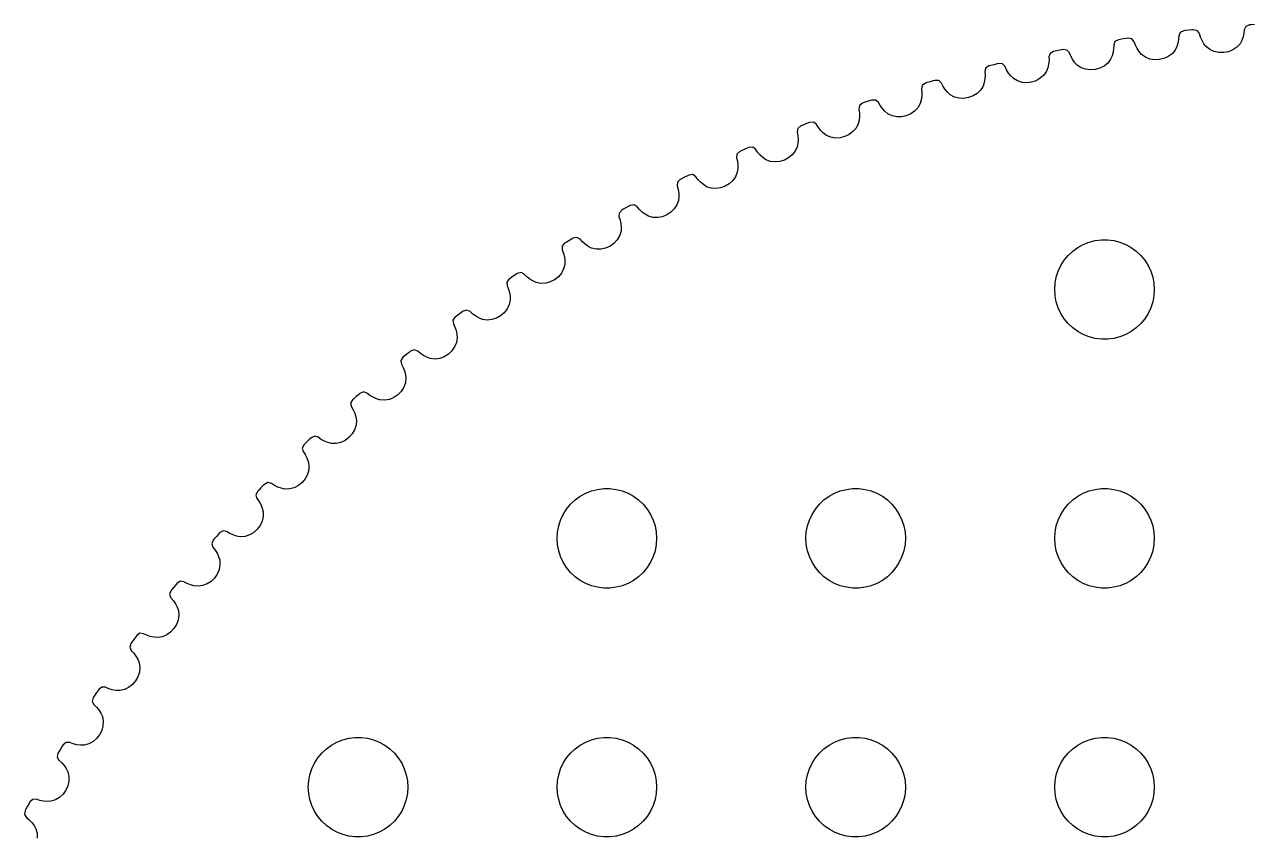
# Model space of a CAD drawing. Header units: metres. Extents: x -46 to 46, y 64 to 266.
# Drawn here: x -40.05 to -3.04, y 240.99 to 265.49 of the extents above; entities that cross this region are included whole.
import ezdxf

# ---------------------------------------------------------------- set-up
doc = ezdxf.new("R2010")
doc.units = ezdxf.units.M

msp = doc.modelspace()

# ---------------------------------------------------------------- linework, layer by layer
for p, q in [((-3.23691, 265.428), (-3.28491, 265.33)), ((-3.1282, 265.475), (-3.23691, 265.428)), ((-3.08046, 265.478), (-3.1282, 265.475)), ((-2.98123, 265.485), (-3.08046, 265.478)), ((-7.07971, 265.029), (-7.18393, 264.973)), ((-7.03244, 265.037), (-7.07971, 265.029)), ((-6.93417, 265.052), (-7.03244, 265.037)), ((-6.83588, 265.067), (-6.93417, 265.052)), ((-6.78856, 265.074), (-6.83588, 265.067)), ((-6.67215, 265.052), (-6.78856, 265.074)), ((-6.60425, 264.967), (-6.67215, 265.052)), ((-5.26714, 265.034), (-5.28867, 264.926)), ((-5.25906, 265.144), (-5.26714, 265.034)), ((-5.21538, 265.244), (-5.25906, 265.144)), ((-5.10883, 265.295), (-5.21538, 265.244)), ((-5.06128, 265.301), (-5.10883, 265.295)), ((-4.96243, 265.312), (-5.06128, 265.301)), ((-4.86357, 265.322), (-4.96243, 265.312)), ((-4.81598, 265.327), (-4.86357, 265.322)), ((-4.70065, 265.3), (-4.81598, 265.327)), ((-4.63652, 265.212), (-4.70065, 265.3)), ((-4.60483, 265.107), (-4.63652, 265.212)), ((-4.56023, 265.005), (-4.60483, 265.107)), ((-3.32401, 265.114), (-3.36324, 265.009)), ((-3.29776, 265.221), (-3.32401, 265.114)), ((-3.28491, 265.33), (-3.29776, 265.221)), ((-9.03714, 264.678), (-9.13879, 264.617)), ((-8.99023, 264.687), (-9.03714, 264.678)), ((-8.89272, 264.707), (-8.99023, 264.687)), ((-8.79517, 264.726), (-8.89272, 264.707)), ((-8.7482, 264.735), (-8.79517, 264.726)), ((-8.63095, 264.718), (-8.7482, 264.735)), ((-8.55939, 264.636), (-8.63095, 264.718)), ((-7.24327, 264.652), (-7.27324, 264.545)), ((-7.22647, 264.761), (-7.24327, 264.652)), ((-7.22322, 264.872), (-7.22647, 264.761)), ((-7.18393, 264.973), (-7.22322, 264.872)), ((-6.56796, 264.863), (-6.60425, 264.967)), ((-6.519, 264.764), (-6.56796, 264.863)), ((-6.45807, 264.67), (-6.519, 264.764)), ((-6.38586, 264.583), (-6.45807, 264.67)), ((-5.37062, 264.717), (-5.46286, 264.606)), ((-5.3233, 264.82), (-5.37062, 264.717)), ((-5.28867, 264.926), (-5.3233, 264.82)), ((-4.50343, 264.909), (-4.56023, 265.005)), ((-4.4351, 264.819), (-4.50343, 264.909)), ((-4.32121, 264.731), (-4.4351, 264.819)), ((-4.19102, 264.672), (-4.32121, 264.731)), ((-4.05048, 264.642), (-4.19102, 264.672)), ((-3.90547, 264.64), (-4.05048, 264.642)), ((-3.76299, 264.667), (-3.90547, 264.64)), ((-3.62987, 264.721), (-3.76299, 264.667)), ((-3.51196, 264.802), (-3.62987, 264.721)), ((-3.41499, 264.908), (-3.51196, 264.802)), ((-3.36324, 265.009), (-3.41499, 264.908)), ((-10.8343, 264.276), (-10.9309, 264.253)), ((-10.7377, 264.3), (-10.8343, 264.276)), ((-10.6912, 264.311), (-10.7377, 264.3)), ((-10.5733, 264.299), (-10.6912, 264.311)), ((-10.4982, 264.22), (-10.5733, 264.299)), ((-9.18408, 264.294), (-9.20934, 264.185)), ((-9.17207, 264.404), (-9.18408, 264.294)), ((-9.13879, 264.617), (-9.17361, 264.514)), ((-9.17361, 264.514), (-9.17207, 264.404)), ((-8.5186, 264.534), (-8.55939, 264.636)), ((-8.46536, 264.437), (-8.5186, 264.534)), ((-8.40041, 264.346), (-8.46536, 264.437)), ((-8.32446, 264.262), (-8.40041, 264.346)), ((-7.40337, 264.326), (-7.51378, 264.235)), ((-7.31601, 264.44), (-7.40337, 264.326)), ((-7.27324, 264.545), (-7.31601, 264.44)), ((-6.26825, 264.5), (-6.38586, 264.583)), ((-6.13562, 264.447), (-6.26825, 264.5)), ((-5.99385, 264.422), (-6.13562, 264.447)), ((-5.84891, 264.427), (-5.99385, 264.422)), ((-5.70773, 264.46), (-5.84891, 264.427)), ((-5.57713, 264.52), (-5.70773, 264.46)), ((-5.46286, 264.606), (-5.57713, 264.52)), ((-11.1002, 263.961), (-11.1074, 263.851)), ((-11.0763, 264.176), (-11.1066, 264.071)), ((-11.1066, 264.071), (-11.1002, 263.961)), ((-10.9774, 264.241), (-11.0763, 264.176)), ((-10.9309, 264.253), (-10.9774, 264.241)), ((-10.453, 264.12), (-10.4982, 264.22)), ((-10.3956, 264.025), (-10.453, 264.12)), ((-10.3268, 263.937), (-10.3956, 264.025)), ((-10.2472, 263.857), (-10.3268, 263.937)), ((-9.32977, 263.961), (-9.43611, 263.865)), ((-9.24748, 264.078), (-9.32977, 263.961)), ((-9.20934, 264.185), (-9.24748, 264.078)), ((-8.20337, 264.185), (-8.32446, 264.262)), ((-8.06853, 264.137), (-8.20337, 264.185)), ((-7.92583, 264.119), (-8.06853, 264.137)), ((-7.78122, 264.13), (-7.92583, 264.119)), ((-7.64162, 264.169), (-7.78122, 264.13)), ((-7.51378, 264.235), (-7.64162, 264.169)), ((-12.9927, 263.651), (-13.0183, 263.545)), ((-13.0183, 263.545), (-13.0072, 263.435)), ((-12.8967, 263.72), (-12.9927, 263.651)), ((-12.8508, 263.734), (-12.8967, 263.72)), ((-12.7553, 263.762), (-12.8508, 263.734)), ((-12.6598, 263.789), (-12.7553, 263.762)), ((-12.6138, 263.803), (-12.6598, 263.789)), ((-12.4955, 263.796), (-12.6138, 263.803)), ((-12.4171, 263.72), (-12.4955, 263.796)), ((-12.3676, 263.622), (-12.4171, 263.72)), ((-12.3061, 263.53), (-12.3676, 263.622)), ((-11.1613, 263.633), (-11.2384, 263.512)), ((-11.1279, 263.741), (-11.1613, 263.633)), ((-11.1074, 263.851), (-11.1279, 263.741)), ((-10.1229, 263.785), (-10.2472, 263.857)), ((-9.98607, 263.743), (-10.1229, 263.785)), ((-9.84271, 263.731), (-9.98607, 263.743)), ((-9.69872, 263.748), (-9.84271, 263.731)), ((-9.56096, 263.793), (-9.69872, 263.748)), ((-9.43611, 263.865), (-9.56096, 263.793)), ((-14.6521, 263.164), (-14.7462, 263.131)), ((-14.5578, 263.195), (-14.6521, 263.164)), ((-14.5125, 263.211), (-14.5578, 263.195)), ((-14.394, 263.209), (-14.5125, 263.211)), ((-14.3123, 263.137), (-14.394, 263.209)), ((-13.0253, 263.214), (-13.054, 263.105)), ((-13.0096, 263.325), (-13.0253, 263.214)), ((-13.0072, 263.435), (-13.0096, 263.325)), ((-12.2334, 263.445), (-12.3061, 263.53)), ((-12.1505, 263.368), (-12.2334, 263.445)), ((-12.0231, 263.301), (-12.1505, 263.368)), ((-11.8846, 263.266), (-12.0231, 263.301)), ((-11.7409, 263.26), (-11.8846, 263.266)), ((-11.5977, 263.283), (-11.7409, 263.26)), ((-11.4621, 263.335), (-11.5977, 263.283)), ((-11.3405, 263.412), (-11.4621, 263.335)), ((-11.2384, 263.512), (-11.3405, 263.412)), ((-14.8843, 263.043), (-14.9053, 262.936)), ((-14.9053, 262.936), (-14.8895, 262.827)), ((-14.8895, 262.827), (-14.887, 262.716)), ((-14.7914, 263.116), (-14.8843, 263.043)), ((-14.7462, 263.131), (-14.7914, 263.116)), ((-14.2585, 263.041), (-14.3123, 263.137)), ((-14.1931, 262.952), (-14.2585, 263.041)), ((-14.1169, 262.87), (-14.1931, 262.952)), ((-14.0306, 262.797), (-14.1169, 262.87)), ((-13.9004, 262.736), (-14.0306, 262.797)), ((-13.3414, 262.793), (-13.4747, 262.736)), ((-13.2233, 262.876), (-13.3414, 262.793)), ((-13.1257, 262.98), (-13.2233, 262.876)), ((-13.054, 263.105), (-13.1257, 262.98)), ((-16.6581, 262.43), (-16.7476, 262.352)), ((-16.6135, 262.447), (-16.6581, 262.43)), ((-16.5209, 262.483), (-16.6135, 262.447)), ((-16.4281, 262.519), (-16.5209, 262.483)), ((-16.3835, 262.536), (-16.4281, 262.519)), ((-16.265, 262.54), (-16.3835, 262.536)), ((-16.1803, 262.472), (-16.265, 262.54)), ((-16.1224, 262.378), (-16.1803, 262.472)), ((-14.9218, 262.494), (-14.988, 262.367)), ((-14.8979, 262.605), (-14.9218, 262.494)), ((-14.887, 262.716), (-14.8979, 262.605)), ((-13.7605, 262.706), (-13.9004, 262.736)), ((-13.6167, 262.707), (-13.7605, 262.706)), ((-13.4747, 262.736), (-13.6167, 262.707)), ((-16.7476, 262.352), (-16.764, 262.245)), ((-16.764, 262.245), (-16.7433, 262.136)), ((-16.7433, 262.136), (-16.7361, 262.026)), ((-16.0531, 262.292), (-16.1224, 262.378)), ((-15.9734, 262.214), (-16.0531, 262.292)), ((-15.884, 262.144), (-15.9734, 262.214)), ((-15.7513, 262.089), (-15.884, 262.144)), ((-15.6102, 262.065), (-15.7513, 262.089)), ((-15.4665, 262.072), (-15.6102, 262.065)), ((-15.326, 262.108), (-15.4665, 262.072)), ((-15.1954, 262.171), (-15.326, 262.108)), ((-15.0809, 262.258), (-15.1954, 262.171)), ((-14.988, 262.367), (-15.0809, 262.258)), ((-18.4492, 261.682), (-18.493, 261.663)), ((-18.3582, 261.722), (-18.4492, 261.682)), ((-18.2672, 261.762), (-18.3582, 261.722)), ((-18.2233, 261.781), (-18.2672, 261.762)), ((-18.1051, 261.79), (-18.2233, 261.781)), ((-18.0175, 261.725), (-18.1051, 261.79)), ((-17.9555, 261.634), (-18.0175, 261.725)), ((-16.7611, 261.803), (-16.8217, 261.673)), ((-16.7421, 261.915), (-16.7611, 261.803)), ((-16.7361, 262.026), (-16.7421, 261.915)), ((-18.5791, 261.582), (-18.5907, 261.473)), ((-18.5907, 261.473), (-18.5654, 261.366)), ((-18.493, 261.663), (-18.5791, 261.582)), ((-18.5654, 261.366), (-18.5533, 261.256)), ((-17.8826, 261.551), (-17.9555, 261.634)), ((-17.7995, 261.477), (-17.8826, 261.551)), ((-17.7072, 261.411), (-17.7995, 261.477)), ((-17.5722, 261.362), (-17.7072, 261.411)), ((-17.4303, 261.344), (-17.5722, 261.362)), ((-17.287, 261.357), (-17.4303, 261.344)), ((-17.1481, 261.399), (-17.287, 261.357)), ((-17.0204, 261.468), (-17.1481, 261.399)), ((-16.9098, 261.56), (-17.0204, 261.468)), ((-16.8217, 261.673), (-16.9098, 261.56)), ((-20.0284, 260.947), (-20.0714, 260.926)), ((-19.9108, 260.961), (-20.0284, 260.947)), ((-19.8204, 260.9), (-19.9108, 260.961)), ((-18.5686, 261.032), (-18.6234, 260.899)), ((-18.5544, 261.144), (-18.5686, 261.032)), ((-18.5533, 261.256), (-18.5544, 261.144)), ((-20.3752, 260.732), (-20.3821, 260.623)), ((-20.3821, 260.623), (-20.3521, 260.517)), ((-20.2927, 260.816), (-20.3752, 260.732)), ((-20.2498, 260.838), (-20.2927, 260.816)), ((-20.1607, 260.882), (-20.2498, 260.838)), ((-20.0714, 260.926), (-20.1607, 260.882)), ((-19.7545, 260.811), (-19.8204, 260.9)), ((-19.678, 260.732), (-19.7545, 260.811)), ((-19.5918, 260.661), (-19.678, 260.732)), ((-19.4966, 260.599), (-19.5918, 260.661)), ((-19.3597, 260.556), (-19.4966, 260.599)), ((-18.9376, 260.612), (-19.0745, 260.564)), ((-18.813, 260.686), (-18.9376, 260.612)), ((-18.7065, 260.783), (-18.813, 260.686)), ((-18.6234, 260.899), (-18.7065, 260.783)), ((-20.3521, 260.517), (-20.3352, 260.408)), ((-20.3315, 260.296), (-20.3407, 260.183)), ((-20.3352, 260.408), (-20.3315, 260.296)), ((-19.2171, 260.545), (-19.3597, 260.556)), ((-19.0745, 260.564), (-19.2171, 260.545)), ((-22.0537, 259.892), (-22.1325, 259.804)), ((-22.0119, 259.916), (-22.0537, 259.892)), ((-21.9247, 259.964), (-22.0119, 259.916)), ((-21.8375, 260.011), (-21.9247, 259.964)), ((-21.7955, 260.034), (-21.8375, 260.011)), ((-21.6785, 260.053), (-21.7955, 260.034)), ((-21.5855, 259.996), (-21.6785, 260.053)), ((-21.5159, 259.911), (-21.5855, 259.996)), ((-21.436, 259.835), (-21.5159, 259.911)), ((-21.3467, 259.767), (-21.436, 259.835)), ((-20.4677, 259.928), (-20.5698, 259.827)), ((-20.3897, 260.048), (-20.4677, 259.928)), ((-20.3407, 260.183), (-20.3897, 260.048)), ((-22.1325, 259.804), (-22.1346, 259.695)), ((-22.1346, 259.695), (-22.1, 259.59)), ((-22.1, 259.59), (-22.0784, 259.482)), ((-22.0784, 259.482), (-22.0698, 259.371)), ((-21.249, 259.71), (-21.3467, 259.767)), ((-21.1103, 259.673), (-21.249, 259.71)), ((-20.9673, 259.668), (-21.1103, 259.673)), ((-20.8257, 259.693), (-20.9673, 259.668)), ((-20.6911, 259.747), (-20.8257, 259.693)), ((-20.5698, 259.827), (-20.6911, 259.747)), ((-22.1172, 259.12), (-22.1898, 258.997)), ((-22.0741, 259.257), (-22.1172, 259.12)), ((-22.0698, 259.371), (-22.0741, 259.257)), ((-23.7728, 258.892), (-23.8476, 258.801)), ((-23.8476, 258.801), (-23.845, 258.692)), ((-23.732, 258.917), (-23.7728, 258.892)), ((-23.647, 258.969), (-23.732, 258.917)), ((-23.562, 259.021), (-23.647, 258.969)), ((-23.521, 259.045), (-23.562, 259.021)), ((-23.405, 259.069), (-23.521, 259.045)), ((-23.3096, 259.017), (-23.405, 259.069)), ((-23.2363, 258.934), (-23.3096, 259.017)), ((-23.1531, 258.862), (-23.2363, 258.934)), ((-23.061, 258.798), (-23.1531, 258.862)), ((-22.9609, 258.745), (-23.061, 258.798)), ((-22.8207, 258.714), (-22.9609, 258.745)), ((-22.5373, 258.747), (-22.6776, 258.716)), ((-22.4051, 258.807), (-22.5373, 258.747)), ((-22.2874, 258.891), (-22.4051, 258.807)), ((-22.1898, 258.997), (-22.2874, 258.891)), ((-8.45613, 258.656), (-8.30373, 258.766)), ((-8.30373, 258.766), (-8.13866, 258.857)), ((-8.13866, 258.857), (-7.96352, 258.927)), ((-7.96352, 258.927), (-7.78107, 258.973)), ((-7.78107, 258.973), (-7.59418, 258.997)), ((-7.59418, 258.997), (-7.40581, 258.997)), ((-7.40581, 258.997), (-7.21892, 258.973)), ((-7.21892, 258.973), (-7.03647, 258.927)), ((-7.03647, 258.927), (-6.86133, 258.857)), ((-6.86133, 258.857), (-6.69626, 258.766)), ((-6.69626, 258.766), (-6.54385, 258.656)), ((-23.845, 258.692), (-23.8059, 258.589)), ((-23.8059, 258.589), (-23.7796, 258.481)), ((-23.7796, 258.481), (-23.7661, 258.371)), ((-23.7661, 258.371), (-23.7655, 258.257)), ((-22.6776, 258.716), (-22.8207, 258.714)), ((-8.81445, 258.223), (-8.71352, 258.382)), ((-8.71352, 258.382), (-8.59344, 258.527)), ((-8.59344, 258.527), (-8.45613, 258.656)), ((-6.54385, 258.656), (-6.40654, 258.527)), ((-6.40654, 258.527), (-6.28647, 258.382)), ((-6.28647, 258.382), (-6.18553, 258.223)), ((-25.2017, 257.982), (-25.2416, 257.956)), ((-25.0869, 258.011), (-25.2017, 257.982)), ((-24.9893, 257.963), (-25.0869, 258.011)), ((-23.8697, 257.992), (-23.9626, 257.882)), ((-23.8025, 258.118), (-23.8697, 257.992)), ((-23.7655, 258.257), (-23.8025, 258.118)), ((-8.95287, 257.873), (-8.89465, 258.052)), ((-8.89465, 258.052), (-8.81445, 258.223)), ((-6.18553, 258.223), (-6.10533, 258.052)), ((-6.10533, 258.052), (-6.04712, 257.873)), ((-25.4467, 257.819), (-25.5174, 257.724)), ((-25.5174, 257.724), (-25.51, 257.615)), ((-25.51, 257.615), (-25.4664, 257.514)), ((-25.407, 257.845), (-25.4467, 257.819)), ((-25.3243, 257.901), (-25.407, 257.845)), ((-25.2416, 257.956), (-25.3243, 257.901)), ((-24.9125, 257.884), (-24.9893, 257.963)), ((-24.8262, 257.815), (-24.9125, 257.884)), ((-24.7314, 257.756), (-24.8262, 257.815)), ((-24.6291, 257.707), (-24.7314, 257.756)), ((-24.4876, 257.682), (-24.6291, 257.707)), ((-24.3448, 257.69), (-24.4876, 257.682)), ((-24.206, 257.727), (-24.3448, 257.69)), ((-24.0765, 257.793), (-24.206, 257.727)), ((-23.9626, 257.882), (-24.0765, 257.793)), ((-9, 257.5), (-8.98816, 257.688)), ((-8.98816, 257.688), (-8.95287, 257.873)), ((-6.04712, 257.873), (-6.01183, 257.688)), ((-6.01183, 257.688), (-6, 257.5)), ((-25.4664, 257.514), (-25.4355, 257.408)), ((-25.4355, 257.408), (-25.4172, 257.297)), ((-25.4172, 257.297), (-25.4116, 257.184)), ((-8.98816, 257.312), (-9, 257.5)), ((-8.95287, 257.127), (-8.98816, 257.312)), ((-6.01183, 257.312), (-6.04712, 257.127)), ((-6, 257.5), (-6.01183, 257.312)), ((-26.721, 256.881), (-26.8345, 256.847)), ((-26.6214, 256.837), (-26.721, 256.881)), ((-25.5042, 256.915), (-25.5922, 256.801)), ((-25.4426, 257.044), (-25.5042, 256.915)), ((-25.4116, 257.184), (-25.4426, 257.044)), ((-8.89465, 256.948), (-8.95287, 257.127)), ((-8.81445, 256.777), (-8.89465, 256.948)), ((-6.10533, 256.948), (-6.18553, 256.777)), ((-6.04712, 257.127), (-6.10533, 256.948)), ((-27.0721, 256.673), (-27.1386, 256.575)), ((-27.1386, 256.575), (-27.1265, 256.466)), ((-27.0336, 256.701), (-27.0721, 256.673)), ((-26.9534, 256.76), (-27.0336, 256.701)), ((-26.8732, 256.819), (-26.9534, 256.76)), ((-26.8345, 256.847), (-26.8732, 256.819)), ((-26.5412, 256.761), (-26.6214, 256.837)), ((-26.452, 256.696), (-26.5412, 256.761)), ((-26.3548, 256.641), (-26.452, 256.696)), ((-26.2504, 256.597), (-26.3548, 256.641)), ((-26.108, 256.578), (-26.2504, 256.597)), ((-25.9656, 256.592), (-26.108, 256.578)), ((-25.8286, 256.635), (-25.9656, 256.592)), ((-25.7021, 256.706), (-25.8286, 256.635)), ((-25.5922, 256.801), (-25.7021, 256.706)), ((-8.71352, 256.618), (-8.81445, 256.777)), ((-8.59344, 256.473), (-8.71352, 256.618)), ((-6.28647, 256.618), (-6.40654, 256.473)), ((-6.18553, 256.777), (-6.28647, 256.618)), ((-27.1265, 256.466), (-27.0785, 256.367)), ((-27.0785, 256.367), (-27.043, 256.262)), ((-27.043, 256.262), (-27.0199, 256.153)), ((-27.0199, 256.153), (-27.0094, 256.04)), ((-8.45613, 256.344), (-8.59344, 256.473)), ((-8.30373, 256.234), (-8.45613, 256.344)), ((-8.13866, 256.143), (-8.30373, 256.234)), ((-7.96352, 256.073), (-8.13866, 256.143)), ((-6.86133, 256.143), (-7.03647, 256.073)), ((-6.69626, 256.234), (-6.86133, 256.143)), ((-6.54385, 256.344), (-6.69626, 256.234)), ((-6.40654, 256.473), (-6.54385, 256.344)), ((-27.0901, 255.767), (-27.1731, 255.65)), ((-27.0342, 255.899), (-27.0901, 255.767)), ((-27.0094, 256.04), (-27.0342, 255.899)), ((-7.78107, 256.027), (-7.96352, 256.073)), ((-7.59418, 256.003), (-7.78107, 256.027)), ((-7.40581, 256.003), (-7.59418, 256.003)), ((-7.21892, 256.027), (-7.40581, 256.003)), ((-7.03647, 256.073), (-7.21892, 256.027)), ((-28.6459, 255.457), (-28.7081, 255.356)), ((-28.6087, 255.487), (-28.6459, 255.457)), ((-28.5312, 255.549), (-28.6087, 255.487)), ((-28.4536, 255.611), (-28.5312, 255.549)), ((-28.4162, 255.641), (-28.4536, 255.611)), ((-28.3043, 255.68), (-28.4162, 255.641)), ((-28.2029, 255.64), (-28.3043, 255.68)), ((-28.1194, 255.568), (-28.2029, 255.64)), ((-28.0275, 255.507), (-28.1194, 255.568)), ((-27.928, 255.456), (-28.0275, 255.507)), ((-27.8218, 255.417), (-27.928, 255.456)), ((-27.6786, 255.404), (-27.8218, 255.417)), ((-27.537, 255.424), (-27.6786, 255.404)), ((-27.402, 255.474), (-27.537, 255.424)), ((-27.2788, 255.55), (-27.402, 255.474)), ((-27.1731, 255.65), (-27.2788, 255.55)), ((-28.7081, 255.356), (-28.6913, 255.248)), ((-28.6913, 255.248), (-28.6391, 255.151)), ((-28.6391, 255.151), (-28.599, 255.048)), ((-28.599, 255.048), (-28.5712, 254.94)), ((-28.5743, 254.685), (-28.6245, 254.552)), ((-28.5557, 254.828), (-28.5743, 254.685)), ((-28.5712, 254.94), (-28.5557, 254.828)), ((-29.9799, 254.336), (-30.0547, 254.271)), ((-29.9438, 254.368), (-29.9799, 254.336)), ((-29.8337, 254.412), (-29.9438, 254.368)), ((-29.7307, 254.376), (-29.8337, 254.412)), ((-29.6441, 254.308), (-29.7307, 254.376)), ((-29.5496, 254.251), (-29.6441, 254.308)), ((-28.8035, 254.327), (-28.9233, 254.245)), ((-28.7022, 254.43), (-28.8035, 254.327)), ((-28.6245, 254.552), (-28.7022, 254.43)), ((-30.1653, 254.174), (-30.223, 254.07)), ((-30.223, 254.07), (-30.2015, 253.963)), ((-30.2015, 253.963), (-30.1451, 253.869)), ((-30.1294, 254.205), (-30.1653, 254.174)), ((-30.0547, 254.271), (-30.1294, 254.205)), ((-29.448, 254.205), (-29.5496, 254.251)), ((-29.3401, 254.17), (-29.448, 254.205)), ((-29.1966, 254.163), (-29.3401, 254.17)), ((-29.056, 254.189), (-29.1966, 254.163)), ((-28.9233, 254.245), (-29.056, 254.189)), ((-30.1451, 253.869), (-30.1006, 253.768)), ((-30.1006, 253.768), (-30.0681, 253.661)), ((-30.0681, 253.661), (-30.0477, 253.549)), ((-30.0477, 253.549), (-30.0601, 253.406)), ((-30.1044, 253.27), (-30.1768, 253.146)), ((-30.0601, 253.406), (-30.1044, 253.27)), ((-31.6272, 252.825), (-31.6804, 252.719)), ((-31.5927, 252.858), (-31.6272, 252.825)), ((-31.521, 252.927), (-31.5927, 252.858)), ((-31.4491, 252.996), (-31.521, 252.927)), ((-31.4144, 253.029), (-31.4491, 252.996)), ((-31.3063, 253.077), (-31.4144, 253.029)), ((-31.2018, 253.047), (-31.3063, 253.077)), ((-31.1124, 252.982), (-31.2018, 253.047)), ((-31.0155, 252.929), (-31.1124, 252.982)), ((-30.9119, 252.887), (-31.0155, 252.929)), ((-30.8027, 252.857), (-30.9119, 252.887)), ((-30.659, 252.857), (-30.8027, 252.857)), ((-30.5197, 252.889), (-30.659, 252.857)), ((-30.3895, 252.951), (-30.5197, 252.889)), ((-30.2734, 253.038), (-30.3895, 252.951)), ((-30.1768, 253.146), (-30.2734, 253.038)), ((-31.6804, 252.719), (-31.6542, 252.614)), ((-31.6542, 252.614), (-31.5937, 252.522)), ((-31.5937, 252.522), (-31.5448, 252.422)), ((-31.5448, 252.422), (-31.5077, 252.317)), ((-31.4886, 252.063), (-31.5269, 251.925)), ((-31.5077, 252.317), (-31.4825, 252.207)), ((-31.4825, 252.207), (-31.4886, 252.063)), ((-31.5938, 251.798), (-31.6857, 251.686)), ((-31.5269, 251.925), (-31.5938, 251.798)), ((-33.0289, 251.414), (-33.0774, 251.306)), ((-32.9959, 251.449), (-33.0289, 251.414)), ((-32.9272, 251.521), (-32.9959, 251.449)), ((-32.8584, 251.593), (-32.9272, 251.521)), ((-32.8252, 251.627), (-32.8584, 251.593)), ((-32.7193, 251.68), (-32.8252, 251.627)), ((-32.6136, 251.654), (-32.7193, 251.68)), ((-32.5215, 251.594), (-32.6136, 251.654)), ((-32.4223, 251.545), (-32.5215, 251.594)), ((-32.317, 251.508), (-32.4223, 251.545)), ((-32.2066, 251.483), (-32.317, 251.508)), ((-32.063, 251.489), (-32.2066, 251.483)), ((-31.9252, 251.527), (-32.063, 251.489)), ((-31.7979, 251.594), (-31.9252, 251.527)), ((-31.6857, 251.686), (-31.7979, 251.594)), ((-23.3037, 251.266), (-23.1387, 251.357)), ((-23.1387, 251.357), (-22.9635, 251.427)), ((-22.9635, 251.427), (-22.7811, 251.473)), ((-22.7811, 251.473), (-22.5942, 251.497)), ((-22.5942, 251.497), (-22.4058, 251.497)), ((-22.4058, 251.497), (-22.2189, 251.473)), ((-22.2189, 251.473), (-22.0365, 251.427)), ((-22.0365, 251.427), (-21.8613, 251.357)), ((-21.8613, 251.357), (-21.6963, 251.266)), ((-15.8037, 251.266), (-15.6387, 251.357)), ((-15.6387, 251.357), (-15.4635, 251.427)), ((-15.4635, 251.427), (-15.2811, 251.473)), ((-15.2811, 251.473), (-15.0942, 251.497)), ((-15.0942, 251.497), (-14.9058, 251.497)), ((-14.9058, 251.497), (-14.7189, 251.473)), ((-14.7189, 251.473), (-14.5365, 251.427)), ((-14.5365, 251.427), (-14.3613, 251.357)), ((-14.3613, 251.357), (-14.1963, 251.266)), ((-8.30373, 251.266), (-8.13866, 251.357)), ((-8.13866, 251.357), (-7.96352, 251.427)), ((-7.96352, 251.427), (-7.78107, 251.473)), ((-7.78107, 251.473), (-7.59418, 251.497)), ((-7.59418, 251.497), (-7.40581, 251.497)), ((-7.40581, 251.497), (-7.21892, 251.473)), ((-7.21892, 251.473), (-7.03647, 251.427)), ((-7.03647, 251.427), (-6.86133, 251.357)), ((-6.86133, 251.357), (-6.69626, 251.266)), ((-33.0774, 251.306), (-33.0467, 251.202)), ((-33.0467, 251.202), (-32.9822, 251.112)), ((-32.9822, 251.112), (-32.9291, 251.016)), ((-32.9291, 251.016), (-32.8874, 250.912)), ((-23.7135, 250.882), (-23.5934, 251.027)), ((-23.5934, 251.027), (-23.4561, 251.156)), ((-23.4561, 251.156), (-23.3037, 251.266)), ((-21.6963, 251.266), (-21.5439, 251.156)), ((-21.5439, 251.156), (-21.4065, 251.027)), ((-21.4065, 251.027), (-21.2865, 250.882)), ((-16.2135, 250.882), (-16.0934, 251.027)), ((-16.0934, 251.027), (-15.9561, 251.156)), ((-15.9561, 251.156), (-15.8037, 251.266)), ((-14.1963, 251.266), (-14.0439, 251.156)), ((-14.0439, 251.156), (-13.9065, 251.027)), ((-13.9065, 251.027), (-13.7865, 250.882)), ((-8.71352, 250.882), (-8.59344, 251.027)), ((-8.59344, 251.027), (-8.45613, 251.156)), ((-8.45613, 251.156), (-8.30373, 251.266)), ((-6.69626, 251.266), (-6.54385, 251.156)), ((-6.54385, 251.156), (-6.40654, 251.027)), ((-6.40654, 251.027), (-6.28647, 250.882)), ((-32.8572, 250.659), (-32.8895, 250.52)), ((-32.8874, 250.912), (-32.8574, 250.803)), ((-32.8574, 250.803), (-32.8572, 250.659)), ((-23.8947, 250.552), (-23.8145, 250.723)), ((-23.8145, 250.723), (-23.7135, 250.882)), ((-21.2865, 250.882), (-21.1855, 250.723)), ((-21.1855, 250.723), (-21.1053, 250.552)), ((-16.3947, 250.552), (-16.3145, 250.723)), ((-16.3145, 250.723), (-16.2135, 250.882)), ((-13.7865, 250.882), (-13.6855, 250.723)), ((-13.6855, 250.723), (-13.6053, 250.552)), ((-8.89465, 250.552), (-8.81445, 250.723)), ((-8.81445, 250.723), (-8.71352, 250.882)), ((-6.28647, 250.882), (-6.18553, 250.723)), ((-6.18553, 250.723), (-6.10533, 250.552)), ((-34.0701, 250.223), (-34.1735, 250.165)), ((-33.9633, 250.202), (-34.0701, 250.223)), ((-33.0376, 250.273), (-33.1457, 250.177)), ((-32.9508, 250.39), (-33.0376, 250.273)), ((-32.8895, 250.52), (-32.9508, 250.39)), ((-23.9882, 250.188), (-23.9529, 250.373)), ((-23.9529, 250.373), (-23.8947, 250.552)), ((-21.1053, 250.552), (-21.0471, 250.373)), ((-21.0471, 250.373), (-21.0118, 250.188)), ((-16.4882, 250.188), (-16.4529, 250.373)), ((-16.4529, 250.373), (-16.3947, 250.552)), ((-13.6053, 250.552), (-13.5471, 250.373)), ((-13.5471, 250.373), (-13.5118, 250.188)), ((-8.98816, 250.188), (-8.95287, 250.373)), ((-8.95287, 250.373), (-8.89465, 250.552)), ((-6.10533, 250.552), (-6.04712, 250.373)), ((-6.04712, 250.373), (-6.01183, 250.188)), ((-34.3678, 249.944), (-34.4115, 249.834)), ((-34.3363, 249.98), (-34.3678, 249.944)), ((-34.2708, 250.055), (-34.3363, 249.98)), ((-34.2052, 250.129), (-34.2708, 250.055)), ((-34.1735, 250.165), (-34.2052, 250.129)), ((-33.8686, 250.145), (-33.9633, 250.202)), ((-33.7674, 250.101), (-33.8686, 250.145)), ((-33.6606, 250.068), (-33.7674, 250.101)), ((-33.5492, 250.048), (-33.6606, 250.068)), ((-33.4061, 250.06), (-33.5492, 250.048)), ((-33.2701, 250.104), (-33.4061, 250.06)), ((-33.1457, 250.177), (-33.2701, 250.104)), ((-24, 250), (-23.9882, 250.188)), ((-23.9882, 249.812), (-24, 250)), ((-21.0118, 250.188), (-21, 250)), ((-21, 250), (-21.0118, 249.812)), ((-16.5, 250), (-16.4882, 250.188)), ((-16.4882, 249.812), (-16.5, 250)), ((-13.5118, 250.188), (-13.5, 250)), ((-13.5, 250), (-13.5118, 249.812)), ((-9, 250), (-8.98816, 250.188)), ((-8.98816, 249.812), (-9, 250)), ((-6.01183, 250.188), (-6, 250)), ((-6, 250), (-6.01183, 249.812)), ((-34.4115, 249.834), (-34.3762, 249.731)), ((-34.3762, 249.731), (-34.3079, 249.644)), ((-34.3079, 249.644), (-34.2506, 249.55)), ((-34.2506, 249.55), (-34.2044, 249.448)), ((-23.9529, 249.627), (-23.9882, 249.812)), ((-23.8947, 249.448), (-23.9529, 249.627)), ((-21.0471, 249.627), (-21.1053, 249.448)), ((-21.0118, 249.812), (-21.0471, 249.627)), ((-16.4529, 249.627), (-16.4882, 249.812)), ((-16.3947, 249.448), (-16.4529, 249.627)), ((-13.5471, 249.627), (-13.6053, 249.448)), ((-13.5118, 249.812), (-13.5471, 249.627)), ((-8.95287, 249.627), (-8.98816, 249.812)), ((-8.89465, 249.448), (-8.95287, 249.627)), ((-6.04712, 249.627), (-6.10533, 249.448)), ((-6.01183, 249.812), (-6.04712, 249.627)), ((-34.2044, 249.448), (-34.1697, 249.34)), ((-34.1633, 249.197), (-34.1894, 249.056)), ((-34.1697, 249.34), (-34.1633, 249.197)), ((-23.8145, 249.277), (-23.8947, 249.448)), ((-23.7135, 249.118), (-23.8145, 249.277)), ((-23.5934, 248.973), (-23.7135, 249.118)), ((-21.2865, 249.118), (-21.4065, 248.973)), ((-21.1855, 249.277), (-21.2865, 249.118)), ((-21.1053, 249.448), (-21.1855, 249.277)), ((-16.3145, 249.277), (-16.3947, 249.448)), ((-16.2135, 249.118), (-16.3145, 249.277)), ((-16.0934, 248.973), (-16.2135, 249.118)), ((-13.7865, 249.118), (-13.9065, 248.973)), ((-13.6855, 249.277), (-13.7865, 249.118)), ((-13.6053, 249.448), (-13.6855, 249.277)), ((-8.81445, 249.277), (-8.89465, 249.448)), ((-8.71352, 249.118), (-8.81445, 249.277)), ((-8.59344, 248.973), (-8.71352, 249.118)), ((-6.28647, 249.118), (-6.40654, 248.973)), ((-6.18553, 249.277), (-6.28647, 249.118)), ((-6.10533, 249.448), (-6.18553, 249.277)), ((-34.3267, 248.803), (-34.4305, 248.702)), ((-34.245, 248.923), (-34.3267, 248.803)), ((-34.1894, 249.056), (-34.245, 248.923)), ((-23.4561, 248.844), (-23.5934, 248.973)), ((-23.3037, 248.734), (-23.4561, 248.844)), ((-23.1387, 248.643), (-23.3037, 248.734)), ((-21.6963, 248.734), (-21.8613, 248.643)), ((-21.5439, 248.844), (-21.6963, 248.734)), ((-21.4065, 248.973), (-21.5439, 248.844)), ((-15.9561, 248.844), (-16.0934, 248.973)), ((-15.8037, 248.734), (-15.9561, 248.844)), ((-15.6387, 248.643), (-15.8037, 248.734)), ((-14.1963, 248.734), (-14.3613, 248.643)), ((-14.0439, 248.844), (-14.1963, 248.734)), ((-13.9065, 248.973), (-14.0439, 248.844)), ((-8.45613, 248.844), (-8.59344, 248.973)), ((-8.30373, 248.734), (-8.45613, 248.844)), ((-8.13866, 248.643), (-8.30373, 248.734)), ((-6.69626, 248.734), (-6.86133, 248.643)), ((-6.54385, 248.844), (-6.69626, 248.734)), ((-6.40654, 248.973), (-6.54385, 248.844)), ((-35.6412, 248.416), (-35.6801, 248.304)), ((-35.6113, 248.454), (-35.6412, 248.416)), ((-35.5492, 248.531), (-35.6113, 248.454)), ((-35.4868, 248.609), (-35.5492, 248.531)), ((-35.4568, 248.646), (-35.4868, 248.609)), ((-35.356, 248.708), (-35.4568, 248.646)), ((-35.2484, 248.691), (-35.356, 248.708)), ((-35.1513, 248.639), (-35.2484, 248.691)), ((-35.0483, 248.599), (-35.1513, 248.639)), ((-34.9401, 248.571), (-35.0483, 248.599)), ((-34.8279, 248.556), (-34.9401, 248.571)), ((-34.6855, 248.574), (-34.8279, 248.556)), ((-34.5515, 248.624), (-34.6855, 248.574)), ((-34.4305, 248.702), (-34.5515, 248.624)), ((-22.9635, 248.573), (-23.1387, 248.643)), ((-22.7811, 248.527), (-22.9635, 248.573)), ((-22.5942, 248.503), (-22.7811, 248.527)), ((-22.4058, 248.503), (-22.5942, 248.503)), ((-22.2189, 248.527), (-22.4058, 248.503)), ((-22.0365, 248.573), (-22.2189, 248.527)), ((-21.8613, 248.643), (-22.0365, 248.573)), ((-15.4635, 248.573), (-15.6387, 248.643)), ((-15.2811, 248.527), (-15.4635, 248.573)), ((-15.0942, 248.503), (-15.2811, 248.527)), ((-14.9058, 248.503), (-15.0942, 248.503)), ((-14.7189, 248.527), (-14.9058, 248.503)), ((-14.5365, 248.573), (-14.7189, 248.527)), ((-14.3613, 248.643), (-14.5365, 248.573)), ((-7.96352, 248.573), (-8.13866, 248.643)), ((-7.78107, 248.527), (-7.96352, 248.573)), ((-7.59418, 248.503), (-7.78107, 248.527)), ((-7.40581, 248.503), (-7.59418, 248.503)), ((-7.21892, 248.527), (-7.40581, 248.503)), ((-7.03647, 248.573), (-7.21892, 248.527)), ((-6.86133, 248.643), (-7.03647, 248.573)), ((-35.6801, 248.304), (-35.6404, 248.203)), ((-35.6404, 248.203), (-35.5683, 248.119)), ((-35.5683, 248.119), (-35.5069, 248.028)), ((-35.5069, 248.028), (-35.4564, 247.928)), ((-35.4564, 247.928), (-35.417, 247.822)), ((-35.4043, 247.679), (-35.4243, 247.537)), ((-35.417, 247.822), (-35.4043, 247.679)), ((-35.5504, 247.279), (-35.6497, 247.173)), ((-35.474, 247.402), (-35.5504, 247.279)), ((-35.4243, 247.537), (-35.474, 247.402)), ((-36.7599, 246.953), (-36.8186, 246.873)), ((-36.701, 247.034), (-36.7599, 246.953)), ((-36.6725, 247.072), (-36.701, 247.034)), ((-36.5746, 247.139), (-36.6725, 247.072)), ((-36.4663, 247.126), (-36.5746, 247.139)), ((-36.3671, 247.079), (-36.4663, 247.126)), ((-36.2624, 247.043), (-36.3671, 247.079)), ((-36.1532, 247.02), (-36.2624, 247.043)), ((-36.0404, 247.009), (-36.1532, 247.02)), ((-35.8988, 247.034), (-36.0404, 247.009)), ((-35.7672, 247.09), (-35.8988, 247.034)), ((-35.6497, 247.173), (-35.7672, 247.09)), ((-36.8467, 246.834), (-36.8807, 246.721)), ((-36.8807, 246.721), (-36.8366, 246.621)), ((-36.8186, 246.873), (-36.8467, 246.834)), ((-36.8366, 246.621), (-36.761, 246.541)), ((-36.761, 246.541), (-36.6957, 246.452)), ((-36.6957, 246.452), (-36.6409, 246.355)), ((-36.6409, 246.355), (-36.5968, 246.25)), ((-36.5968, 246.25), (-36.5779, 246.108)), ((-36.6355, 245.829), (-36.7064, 245.702)), ((-36.5917, 245.966), (-36.6355, 245.829)), ((-36.5779, 246.108), (-36.5917, 245.966)), ((-37.8452, 245.407), (-37.9006, 245.324)), ((-37.8185, 245.447), (-37.8452, 245.407)), ((-37.7235, 245.518), (-37.8185, 245.447)), ((-37.6148, 245.51), (-37.7235, 245.518)), ((-37.5136, 245.466), (-37.6148, 245.51)), ((-37.4075, 245.436), (-37.5136, 245.466)), ((-37.2973, 245.417), (-37.4075, 245.436)), ((-37.1842, 245.412), (-37.2973, 245.417)), ((-37.0439, 245.443), (-37.1842, 245.412)), ((-36.9148, 245.504), (-37.0439, 245.443)), ((-36.801, 245.592), (-36.9148, 245.504)), ((-36.7064, 245.702), (-36.801, 245.592)), ((-37.9822, 245.202), (-38.0112, 245.087)), ((-38.0112, 245.087), (-37.9628, 244.989)), ((-37.9557, 245.242), (-37.9822, 245.202)), ((-37.9006, 245.324), (-37.9557, 245.242)), ((-37.9628, 244.989), (-37.8838, 244.913)), ((-37.8838, 244.913), (-37.8146, 244.826)), ((-37.8146, 244.826), (-37.7556, 244.732)), ((-37.7556, 244.732), (-37.707, 244.629)), ((-37.6895, 244.345), (-37.7272, 244.206)), ((-37.707, 244.629), (-37.6819, 244.488)), ((-37.6819, 244.488), (-37.6895, 244.345)), ((-37.8823, 243.963), (-37.9922, 243.87)), ((-37.7926, 244.077), (-37.8823, 243.963)), ((-37.7272, 244.206), (-37.7926, 244.077)), ((-30.6387, 243.857), (-30.4635, 243.927)), ((-30.4635, 243.927), (-30.2811, 243.973)), ((-30.2811, 243.973), (-30.0942, 243.997)), ((-30.0942, 243.997), (-29.9058, 243.997)), ((-29.9058, 243.997), (-29.7189, 243.973)), ((-29.7189, 243.973), (-29.5365, 243.927)), ((-29.5365, 243.927), (-29.3613, 243.857)), ((-23.1387, 243.857), (-22.9635, 243.927)), ((-22.9635, 243.927), (-22.7811, 243.973)), ((-22.7811, 243.973), (-22.5942, 243.997)), ((-22.5942, 243.997), (-22.4058, 243.997)), ((-22.4058, 243.997), (-22.2189, 243.973)), ((-22.2189, 243.973), (-22.0365, 243.927)), ((-22.0365, 243.927), (-21.8613, 243.857)), ((-15.6387, 243.857), (-15.4635, 243.927)), ((-15.4635, 243.927), (-15.2811, 243.973)), ((-15.2811, 243.973), (-15.0942, 243.997)), ((-15.0942, 243.997), (-14.9058, 243.997)), ((-14.9058, 243.997), (-14.7189, 243.973)), ((-14.7189, 243.973), (-14.5365, 243.927)), ((-14.5365, 243.927), (-14.3613, 243.857)), ((-8.13866, 243.857), (-7.96352, 243.927)), ((-7.96352, 243.927), (-7.78107, 243.973)), ((-7.78107, 243.973), (-7.59418, 243.997)), ((-7.59418, 243.997), (-7.40581, 243.997)), ((-7.40581, 243.997), (-7.21892, 243.973)), ((-7.21892, 243.973), (-7.03647, 243.927)), ((-7.03647, 243.927), (-6.86133, 243.857)), ((-39.0206, 243.562), (-39.0453, 243.521)), ((-38.9691, 243.647), (-39.0206, 243.562)), ((-38.9174, 243.732), (-38.9691, 243.647)), ((-38.8925, 243.773), (-38.9174, 243.732)), ((-38.8007, 243.848), (-38.8925, 243.773)), ((-38.6918, 243.845), (-38.8007, 243.848)), ((-38.5887, 243.806), (-38.6918, 243.845)), ((-38.4814, 243.78), (-38.5887, 243.806)), ((-38.3705, 243.766), (-38.4814, 243.78)), ((-38.2572, 243.765), (-38.3705, 243.766)), ((-38.1184, 243.803), (-38.2572, 243.765)), ((-37.9922, 243.87), (-38.1184, 243.803)), ((-31.0934, 243.527), (-30.9561, 243.656)), ((-30.9561, 243.656), (-30.8037, 243.766)), ((-30.8037, 243.766), (-30.6387, 243.857)), ((-29.3613, 243.857), (-29.1963, 243.766)), ((-29.1963, 243.766), (-29.0439, 243.656)), ((-29.0439, 243.656), (-28.9065, 243.527)), ((-23.5934, 243.527), (-23.4561, 243.656)), ((-23.4561, 243.656), (-23.3037, 243.766)), ((-23.3037, 243.766), (-23.1387, 243.857)), ((-21.8613, 243.857), (-21.6963, 243.766)), ((-21.6963, 243.766), (-21.5439, 243.656)), ((-21.5439, 243.656), (-21.4065, 243.527)), ((-16.0934, 243.527), (-15.9561, 243.656)), ((-15.9561, 243.656), (-15.8037, 243.766)), ((-15.8037, 243.766), (-15.6387, 243.857)), ((-14.3613, 243.857), (-14.1963, 243.766)), ((-14.1963, 243.766), (-14.0439, 243.656)), ((-14.0439, 243.656), (-13.9065, 243.527)), ((-8.59344, 243.527), (-8.45613, 243.656)), ((-8.45613, 243.656), (-8.30373, 243.766)), ((-8.30373, 243.766), (-8.13866, 243.857)), ((-6.86133, 243.857), (-6.69626, 243.766)), ((-6.69626, 243.766), (-6.54385, 243.656)), ((-6.54385, 243.656), (-6.40654, 243.527)), ((-39.0453, 243.521), (-39.0693, 243.405)), ((-39.0693, 243.405), (-39.0167, 243.31)), ((-39.0167, 243.31), (-38.9344, 243.236)), ((-38.9344, 243.236), (-38.8615, 243.153)), ((-31.3947, 243.052), (-31.3145, 243.223)), ((-31.3145, 243.223), (-31.2135, 243.382)), ((-31.2135, 243.382), (-31.0934, 243.527)), ((-28.9065, 243.527), (-28.7865, 243.382)), ((-28.7865, 243.382), (-28.6855, 243.223)), ((-28.6855, 243.223), (-28.6053, 243.052)), ((-23.8947, 243.052), (-23.8145, 243.223)), ((-23.8145, 243.223), (-23.7135, 243.382)), ((-23.7135, 243.382), (-23.5934, 243.527)), ((-21.4065, 243.527), (-21.2865, 243.382)), ((-21.2865, 243.382), (-21.1855, 243.223)), ((-21.1855, 243.223), (-21.1053, 243.052)), ((-16.3947, 243.052), (-16.3145, 243.223)), ((-16.3145, 243.223), (-16.2135, 243.382)), ((-16.2135, 243.382), (-16.0934, 243.527)), ((-13.9065, 243.527), (-13.7865, 243.382)), ((-13.7865, 243.382), (-13.6855, 243.223)), ((-13.6855, 243.223), (-13.6053, 243.052)), ((-8.89465, 243.052), (-8.81445, 243.223)), ((-8.81445, 243.223), (-8.71352, 243.382)), ((-8.71352, 243.382), (-8.59344, 243.527)), ((-6.40654, 243.527), (-6.28647, 243.382)), ((-6.28647, 243.382), (-6.18553, 243.223)), ((-6.18553, 243.223), (-6.10533, 243.052)), ((-38.8615, 243.153), (-38.7984, 243.061)), ((-38.7984, 243.061), (-38.7455, 242.961)), ((-38.7455, 242.961), (-38.7142, 242.821)), ((-38.7142, 242.821), (-38.7155, 242.678)), ((-31.4882, 242.688), (-31.4529, 242.873)), ((-31.4529, 242.873), (-31.3947, 243.052)), ((-28.6053, 243.052), (-28.5471, 242.873)), ((-28.5471, 242.873), (-28.5118, 242.688)), ((-23.9882, 242.688), (-23.9529, 242.873)), ((-23.9529, 242.873), (-23.8947, 243.052)), ((-21.1053, 243.052), (-21.0471, 242.873)), ((-21.0471, 242.873), (-21.0118, 242.688)), ((-16.4882, 242.688), (-16.4529, 242.873)), ((-16.4529, 242.873), (-16.3947, 243.052)), ((-13.6053, 243.052), (-13.5471, 242.873)), ((-13.5471, 242.873), (-13.5118, 242.688)), ((-8.98816, 242.688), (-8.95287, 242.873)), ((-8.95287, 242.873), (-8.89465, 243.052)), ((-6.10533, 243.052), (-6.04712, 242.873)), ((-6.04712, 242.873), (-6.01183, 242.688)), ((-38.7472, 242.537), (-38.8068, 242.405)), ((-38.7155, 242.678), (-38.7472, 242.537)), ((-31.5, 242.5), (-31.4882, 242.688)), ((-31.4882, 242.312), (-31.5, 242.5)), ((-28.5118, 242.688), (-28.5, 242.5)), ((-28.5, 242.5), (-28.5118, 242.312)), ((-24, 242.5), (-23.9882, 242.688)), ((-23.9882, 242.312), (-24, 242.5)), ((-21.0118, 242.688), (-21, 242.5)), ((-21, 242.5), (-21.0118, 242.312)), ((-16.5, 242.5), (-16.4882, 242.688)), ((-16.4882, 242.312), (-16.5, 242.5)), ((-13.5118, 242.688), (-13.5, 242.5)), ((-13.5, 242.5), (-13.5118, 242.312)), ((-9, 242.5), (-8.98816, 242.688)), ((-8.98816, 242.312), (-9, 242.5)), ((-6.01183, 242.688), (-6, 242.5)), ((-6, 242.5), (-6.01183, 242.312)), ((-39.804, 242.133), (-39.8924, 242.054)), ((-39.6951, 242.135), (-39.804, 242.133)), ((-39.5904, 242.1), (-39.6951, 242.135)), ((-39.482, 242.079), (-39.5904, 242.1)), ((-39.3707, 242.07), (-39.482, 242.079)), ((-39.2574, 242.074), (-39.3707, 242.07)), ((-39.1204, 242.117), (-39.2574, 242.074)), ((-38.9972, 242.19), (-39.1204, 242.117)), ((-38.8915, 242.287), (-38.9972, 242.19)), ((-38.8068, 242.405), (-38.8915, 242.287)), ((-31.4529, 242.127), (-31.4882, 242.312)), ((-31.3947, 241.948), (-31.4529, 242.127)), ((-28.5471, 242.127), (-28.6053, 241.948)), ((-28.5118, 242.312), (-28.5471, 242.127)), ((-23.9529, 242.127), (-23.9882, 242.312)), ((-23.8947, 241.948), (-23.9529, 242.127)), ((-21.0471, 242.127), (-21.1053, 241.948)), ((-21.0118, 242.312), (-21.0471, 242.127)), ((-16.4529, 242.127), (-16.4882, 242.312)), ((-16.3947, 241.948), (-16.4529, 242.127)), ((-13.5471, 242.127), (-13.6053, 241.948)), ((-13.5118, 242.312), (-13.5471, 242.127)), ((-8.95287, 242.127), (-8.98816, 242.312)), ((-8.89465, 241.948), (-8.95287, 242.127)), ((-6.04712, 242.127), (-6.10533, 241.948)), ((-6.01183, 242.312), (-6.04712, 242.127)), ((-40.0341, 241.795), (-40.053, 241.679)), ((-40.0112, 241.837), (-40.0341, 241.795)), ((-39.9635, 241.925), (-40.0112, 241.837)), ((-39.9156, 242.012), (-39.9635, 241.925)), ((-39.8924, 242.054), (-39.9156, 242.012)), ((-31.3145, 241.777), (-31.3947, 241.948)), ((-31.2135, 241.618), (-31.3145, 241.777)), ((-28.6855, 241.777), (-28.7865, 241.618)), ((-28.6053, 241.948), (-28.6855, 241.777)), ((-23.8145, 241.777), (-23.8947, 241.948)), ((-23.7135, 241.618), (-23.8145, 241.777)), ((-21.1855, 241.777), (-21.2865, 241.618)), ((-21.1053, 241.948), (-21.1855, 241.777)), ((-16.3145, 241.777), (-16.3947, 241.948)), ((-16.2135, 241.618), (-16.3145, 241.777)), ((-13.6855, 241.777), (-13.7865, 241.618)), ((-13.6053, 241.948), (-13.6855, 241.777)), ((-8.81445, 241.777), (-8.89465, 241.948)), ((-8.71352, 241.618), (-8.81445, 241.777)), ((-6.18553, 241.777), (-6.28647, 241.618)), ((-6.10533, 241.948), (-6.18553, 241.777)), ((-40.053, 241.679), (-39.9963, 241.586)), ((-39.9963, 241.586), (-39.9109, 241.516)), ((-39.9109, 241.516), (-39.8345, 241.436)), ((-39.8345, 241.436), (-39.7674, 241.347)), ((-39.7674, 241.347), (-39.7101, 241.249)), ((-31.0934, 241.473), (-31.2135, 241.618)), ((-30.9561, 241.344), (-31.0934, 241.473)), ((-30.8037, 241.234), (-30.9561, 241.344)), ((-29.0439, 241.344), (-29.1963, 241.234)), ((-28.9065, 241.473), (-29.0439, 241.344)), ((-28.7865, 241.618), (-28.9065, 241.473)), ((-23.5934, 241.473), (-23.7135, 241.618)), ((-23.4561, 241.344), (-23.5934, 241.473)), ((-23.3037, 241.234), (-23.4561, 241.344)), ((-21.5439, 241.344), (-21.6963, 241.234)), ((-21.4065, 241.473), (-21.5439, 241.344)), ((-21.2865, 241.618), (-21.4065, 241.473)), ((-16.0934, 241.473), (-16.2135, 241.618)), ((-15.9561, 241.344), (-16.0934, 241.473)), ((-15.8037, 241.234), (-15.9561, 241.344)), ((-14.0439, 241.344), (-14.1963, 241.234)), ((-13.9065, 241.473), (-14.0439, 241.344)), ((-13.7865, 241.618), (-13.9065, 241.473)), ((-8.59344, 241.473), (-8.71352, 241.618)), ((-8.45613, 241.344), (-8.59344, 241.473)), ((-8.30373, 241.234), (-8.45613, 241.344)), ((-6.54385, 241.344), (-6.69626, 241.234)), ((-6.40654, 241.473), (-6.54385, 241.344)), ((-6.28647, 241.618), (-6.40654, 241.473)), ((-39.7101, 241.249), (-39.6728, 241.11)), ((-39.6728, 241.11), (-39.6679, 240.967)), ((-30.6387, 241.143), (-30.8037, 241.234)), ((-30.4635, 241.073), (-30.6387, 241.143)), ((-30.2811, 241.027), (-30.4635, 241.073)), ((-30.0942, 241.003), (-30.2811, 241.027)), ((-29.9058, 241.003), (-30.0942, 241.003)), ((-29.7189, 241.027), (-29.9058, 241.003)), ((-29.5365, 241.073), (-29.7189, 241.027)), ((-29.3613, 241.143), (-29.5365, 241.073)), ((-29.1963, 241.234), (-29.3613, 241.143)), ((-23.1387, 241.143), (-23.3037, 241.234)), ((-22.9635, 241.073), (-23.1387, 241.143)), ((-22.7811, 241.027), (-22.9635, 241.073)), ((-22.5942, 241.003), (-22.7811, 241.027)), ((-22.4058, 241.003), (-22.5942, 241.003)), ((-22.2189, 241.027), (-22.4058, 241.003)), ((-22.0365, 241.073), (-22.2189, 241.027)), ((-21.8613, 241.143), (-22.0365, 241.073)), ((-21.6963, 241.234), (-21.8613, 241.143)), ((-15.6387, 241.143), (-15.8037, 241.234)), ((-15.4635, 241.073), (-15.6387, 241.143)), ((-15.2811, 241.027), (-15.4635, 241.073)), ((-15.0942, 241.003), (-15.2811, 241.027)), ((-14.9058, 241.003), (-15.0942, 241.003)), ((-14.7189, 241.027), (-14.9058, 241.003)), ((-14.5365, 241.073), (-14.7189, 241.027)), ((-14.3613, 241.143), (-14.5365, 241.073)), ((-14.1963, 241.234), (-14.3613, 241.143)), ((-8.13866, 241.143), (-8.30373, 241.234)), ((-7.96352, 241.073), (-8.13866, 241.143)), ((-7.78107, 241.027), (-7.96352, 241.073)), ((-7.59418, 241.003), (-7.78107, 241.027)), ((-7.40581, 241.003), (-7.59418, 241.003)), ((-7.21892, 241.027), (-7.40581, 241.003)), ((-7.03647, 241.073), (-7.21892, 241.027)), ((-6.86133, 241.143), (-7.03647, 241.073)), ((-6.69626, 241.234), (-6.86133, 241.143))]:
    msp.add_line(p, q)

doc.saveas('drawing.dxf')
